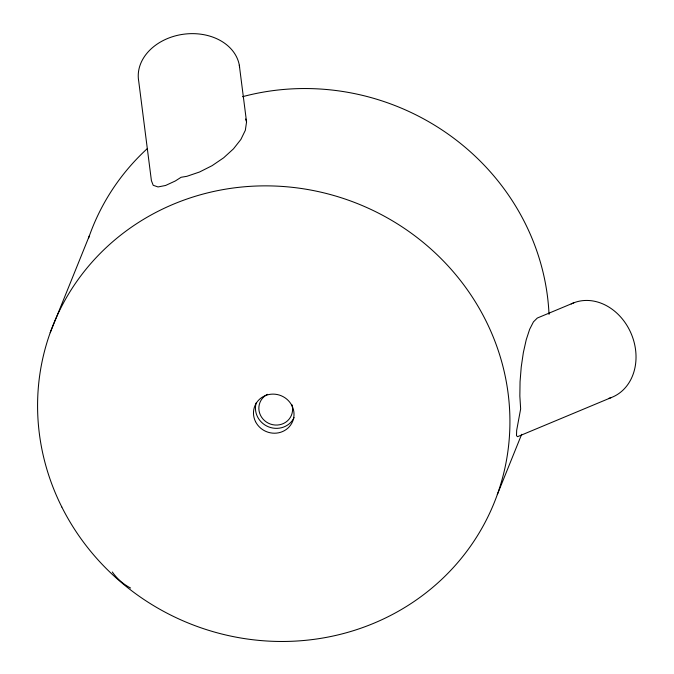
<?xml version="1.0" encoding="UTF-8"?>
<svg xmlns="http://www.w3.org/2000/svg" width="674" height="674" viewBox="0 0 674 674"><rect width="100%" height="100%" fill="white"/><g stroke="black" fill="none" stroke-linecap="round" stroke-linejoin="round"><path stroke-width="1.01" d="M239.312 65.21L246.558 121.952L245.336 130.293L240.871 139.467L233.482 148.844L223.667 157.792L212.083 165.686L199.538 172.005L186.875 176.31L181.095 177.279L175.299 180.986L165.577 185.476L158.045 186.942L153.209 185.299L151.406 180.649L138.726 81.276A50.954 39.395 -7.3 0 1 183.294 34.264A50.954 39.395 -7.3 0 1 239.615 67.24M50.205 332.712L89.524 235.386M497.302 494.623L521.676 434.283M573.911 302.761L537.304 318.044L533.446 321.869L529.663 329.274L526.226 339.755L523.353 352.586L521.246 366.909L520.05 381.737L519.848 396.059L520.648 408.907L516.68 430.298L516.478 435.589L517.514 436.701L611.343 397.534M245.656 118.969L246.558 121.952M130.596 588.048A50.954 50.407 61.9 0 1 112.305 571.982M88.505 238.301A237.77 226.135 22 0 1 147.286 148.625M242.522 96.702A237.77 226.135 22 0 1 549.024 314.387M291.834 404.543A16.985 16.151 22 0 1 281.808 424.173A16.985 16.151 22 0 1 260.45 415.201A16.985 16.151 22 0 1 267.494 394.324M571.173 303.957A50.954 41.948 67.3 0 1 631.782 335.096A50.954 41.948 67.3 0 1 608.512 398.486M294.117 417.619A20.414 19.411 22 0 1 268.673 426.895A20.414 19.411 22 0 1 256.213 402.816M255.556 421.68A20.414 19.411 22 0 0 290.595 425.109A20.414 19.411 22 0 0 275.102 394.214A20.414 19.411 22 0 0 255.556 421.68M61.806 506.991A237.77 226.135 22 0 0 469.963 546.976A237.77 226.135 22 0 0 289.483 187.035A237.77 226.135 22 0 0 61.806 506.991"/></g></svg>
